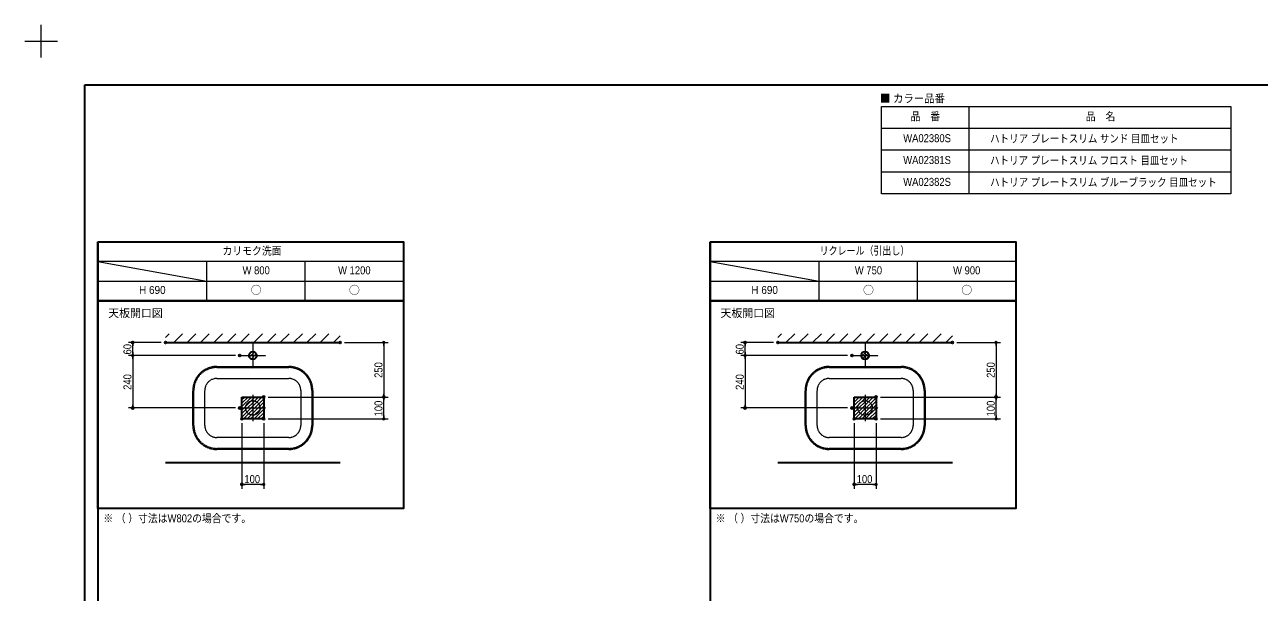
# Model space of a CAD drawing. Units: millimetres, scale not verified. Extents: x -6062 to 6062, y -3045 to 3045.
# Drawn here: x -6062 to -407, y 446 to 3045 of the extents above; entities that cross this region are included whole.
import ezdxf
from ezdxf.enums import TextEntityAlignment as Align

# ---------------------------------------------------------------- set-up
doc = ezdxf.new("R2010")
doc.units = ezdxf.units.MM
doc.header["$LTSCALE"] = 20
doc.header["$PDMODE"] = 32
doc.header["$PDSIZE"] = 10
doc.linetypes.add('USER2', pattern=[2.91, 1.76, -0.4, 0.35, -0.4])
for name, color, linetype, lineweight in [('0-0_1図面枠', 7, 'Continuous', 20), ('0-2_0', 7, 'Continuous', 25), ('0-4_2寸法-1', 7, 'Continuous', 15), ('0-8_3一般', 7, 'Continuous', 15)]:
    doc.layers.add(name, color=color, linetype=linetype, lineweight=lineweight)
doc.layers.add('0-3_Defpoints', color=7, linetype='Continuous')
doc.styles.add('ＭＳ Ｐゴシック', font='')
doc.styles.get('ＭＳ Ｐゴシック').set_extended_font_data('MS PGothic')

# ---------------------------------------------------------------- blocks, each defined once
blk = doc.blocks.new('グループ')
at = {"layer": '0-0_1図面枠', "lineweight": 15}
for p, q in [((-84000, 57900), (-84000, 60900)), ((-85500, 59400), (-82500, 59400))]:
    blk.add_line(p, q, dxfattribs=at)
blk = doc.blocks.new('グループ-2')
at = {"layer": '0-0_1図面枠', "lineweight": 35}
blk.add_lwpolyline([(-80000, 55400), (80000, 55400), (80000, -55400), (-80000, -55400)], close=True, dxfattribs=at)
blk = doc.blocks.new('図面枠')
at = {"layer": '0-0_1図面枠'}
for name in ['グループ', 'グループ-2']:
    blk.add_blockref(name, (0, 0), dxfattribs=at)
blk = doc.blocks.new('グループ-12')
at = {"layer": '0-0_1図面枠', "lineweight": 30}
for p, q in [((-78800, 41000), (-78800, -48600)), ((-22700, 41000), (-22700, -48600))]:
    blk.add_line(p, q, dxfattribs=at)
at = {"layer": '0-0_1図面枠', "lineweight": 15}
for p, q in [((-50800, 39200), (-78800, 39200)), ((-78800, 39200), (-68800, 37400)), ((-68800, 35600), (-68800, 39200)), ((-59800, 35600), (-59800, 39200)), ((5300, 39200), (-22700, 39200)), ((-22700, 39200), (-12700, 37400)), ((-12700, 35600), (-12700, 39200)), ((-3700, 35600), (-3700, 39200)), ((-78800, 37400), (-50800, 37400)), ((-22700, 37400), (5300, 37400))]:
    blk.add_line(p, q, dxfattribs=at)
at = {"layer": '0-0_1図面枠', "lineweight": 30}
for points in [[(-78800, 41000), (-50800, 41000), (-50800, 35600), (-78800, 35600)], [(-22700, 41000), (5300, 41000), (5300, 35600), (-22700, 35600)], [(-78800, 35600), (-50800, 35600), (-50800, 16600), (-78800, 16600)], [(-22700, 35600), (5300, 35600), (5300, 16600), (-22700, 16600)]]:
    blk.add_lwpolyline(points, close=True, dxfattribs=at)
blk = doc.blocks.new('_Dot')
at = {"layer": '0-2_0'}
blk.add_line((-10, 0), (-20, 0), dxfattribs=at)
for points in [[(0, 0), (-10, 0), (-9.92, 1.25)], [(0, 0), (-9.92, -1.25), (-10, 0)], [(0, 0), (-9.92, 1.25), (-9.69, 2.49)], [(0, 0), (-9.69, -2.49), (-9.92, -1.25)], [(0, 0), (-9.69, 2.49), (-9.3, 3.68)], [(0, 0), (-9.3, -3.68), (-9.69, -2.49)], [(0, 0), (-9.3, 3.68), (-8.76, 4.82)], [(0, 0), (-8.76, -4.82), (-9.3, -3.68)], [(0, 0), (-8.76, 4.82), (-8.09, 5.88)], [(0, 0), (-8.09, -5.88), (-8.76, -4.82)], [(0, 0), (-8.09, 5.88), (-7.29, 6.85)], [(0, 0), (-7.29, -6.85), (-8.09, -5.88)], [(0, 0), (-7.29, 6.85), (-6.37, 7.71)], [(0, 0), (-6.37, -7.71), (-7.29, -6.85)], [(0, 0), (-6.37, 7.71), (-5.36, 8.44)], [(0, 0), (-5.36, -8.44), (-6.37, -7.71)], [(0, 0), (-5.36, 8.44), (-4.26, 9.05)], [(0, 0), (-4.26, -9.05), (-5.36, -8.44)], [(0, 0), (-4.26, 9.05), (-3.09, 9.51)], [(0, 0), (-3.09, -9.51), (-4.26, -9.05)], [(0, 0), (-3.09, 9.51), (-1.87, 9.82)], [(0, 0), (-1.87, -9.82), (-3.09, -9.51)], [(0, 0), (-1.87, 9.82), (-0.63, 9.98)], [(0, 0), (-0.63, -9.98), (-1.87, -9.82)], [(0, 0), (-0.63, 9.98), (0.63, 9.98)], [(0, 0), (0.63, -9.98), (-0.63, -9.98)], [(0, 0), (0.63, 9.98), (1.87, 9.82)], [(0, 0), (1.87, 9.82), (3.09, 9.51)], [(0, 0), (3.09, 9.51), (4.26, 9.05)], [(0, 0), (4.26, 9.05), (5.36, 8.44)], [(0, 0), (5.36, 8.44), (6.37, 7.71)], [(0, 0), (6.37, 7.71), (7.29, 6.85)], [(0, 0), (7.29, 6.85), (8.09, 5.88)], [(0, 0), (8.09, 5.88), (8.76, 4.82)], [(0, 0), (8.76, 4.82), (9.3, 3.68)], [(0, 0), (9.3, 3.68), (9.69, 2.49)], [(0, 0), (9.69, 2.49), (9.92, 1.25)], [(0, 0), (9.92, 1.25), (10, 0)], [(0, 0), (1.87, -9.82), (0.63, -9.98)], [(0, 0), (3.09, -9.51), (1.87, -9.82)], [(0, 0), (4.26, -9.05), (3.09, -9.51)], [(0, 0), (5.36, -8.44), (4.26, -9.05)], [(0, 0), (6.37, -7.71), (5.36, -8.44)], [(0, 0), (7.29, -6.85), (6.37, -7.71)], [(0, 0), (8.09, -5.88), (7.29, -6.85)], [(0, 0), (8.76, -4.82), (8.09, -5.88)], [(0, 0), (9.3, -3.68), (8.76, -4.82)], [(0, 0), (9.69, -2.49), (9.3, -3.68)], [(0, 0), (9.92, -1.25), (9.69, -2.49)], [(0, 0), (10, 0), (9.92, -1.25)]]:
    blk.add_solid(points, dxfattribs=at)
blk = doc.blocks.new('グループ-34')
at = {"layer": '0-8_3一般', "linetype": 'USER2'}
for p, q in [((-64600, 31800), (-64600, 29400)), ((-65800, 30600), (-63400, 30600))]:
    blk.add_line(p, q, dxfattribs=at)
at = {"layer": '0-8_3一般'}
for p, q in [((-64923.3, 30756.7), (-64758.3, 30921.7)), ((-64921.4, 30438.6), (-64439.1, 30920.9)), ((-64760.6, 30279.4), (-64279.5, 30760.5)), ((-64443.4, 30276.6), (-64278.5, 30441.5))]:
    blk.add_line(p, q, dxfattribs=at)
at = {"layer": '0-8_3一般', "lineweight": 30}
blk.add_circle((-64600, 30600), 360, dxfattribs=at)
blk = doc.blocks.new('グループ-35')
at = {"layer": '0-8_3一般', "linetype": 'USER2'}
for p, q in [((-64600, 27000), (-64600, 24600)), ((-65800, 25800), (-63400, 25800))]:
    blk.add_line(p, q, dxfattribs=at)
blk.add_circle((-64600, 25800), 660, dxfattribs=at)
blk = doc.blocks.new('グループ-36')
at = {"layer": '0-8_3一般', "linetype": 'USER2'}
for p, q in [((-67900, 29600), (-61300, 29600)), ((-67900, 29500), (-61300, 29500)), ((-67900, 28500), (-61300, 28500)), ((-70100, 24200), (-70100, 27400)), ((-70000, 24200), (-70000, 27400)), ((-69000, 24200), (-69000, 27400)), ((-60200, 27400), (-60200, 24200)), ((-59200, 27400), (-59200, 24200)), ((-59100, 27400), (-59100, 24200)), ((-61300, 23100), (-67900, 23100)), ((-61300, 22100), (-67900, 22100)), ((-61300, 22000), (-67900, 22000))]:
    blk.add_line(p, q, dxfattribs=at)
for centre, radius, start, end in [((-67900, 27400), 2200, 90, 180), ((-67900, 27400), 2100, 90, 180), ((-61300, 27400), 2200, 0, 90), ((-61300, 27400), 2100, 0, 90), ((-67900, 27400), 1100, 90, 180), ((-61300, 27400), 1100, 0, 90), ((-67900, 24200), 2200, 180, 270), ((-67900, 24200), 2100, 180, 270), ((-67900, 24200), 1100, 180, 270), ((-61300, 24200), 2200, 270, 0), ((-61300, 24200), 1100, 270, 0), ((-61300, 24200), 2100, 270, 0)]:
    blk.add_arc(centre, radius, start, end, dxfattribs=at)
blk = doc.blocks.new('グループ-50')
at = {"layer": '0-8_3一般', "linetype": 'USER2'}
for p, q in [((-8500, 31800), (-8500, 29400)), ((-9700, 30600), (-7300, 30600))]:
    blk.add_line(p, q, dxfattribs=at)
at = {"layer": '0-8_3一般'}
for p, q in [((-8848, 30512), (-8411.4, 30948.6)), ((-8721.9, 30318.1), (-8218.4, 30821.6)), ((-8479, 30241), (-8142.1, 30577.9))]:
    blk.add_line(p, q, dxfattribs=at)
at = {"layer": '0-8_3一般', "lineweight": 30}
blk.add_circle((-8500, 30600), 360, dxfattribs=at)
blk = doc.blocks.new('グループ-51')
at = {"layer": '0-8_3一般', "linetype": 'USER2'}
for p, q in [((-8500, 27000), (-8500, 24600)), ((-9700, 25800), (-7300, 25800))]:
    blk.add_line(p, q, dxfattribs=at)
blk.add_circle((-8500, 25800), 660, dxfattribs=at)
blk = doc.blocks.new('グループ-52')
at = {"layer": '0-8_3一般', "linetype": 'USER2'}
for p, q in [((-11800, 29600), (-5200, 29600)), ((-11800, 29500), (-5200, 29500)), ((-11800, 28500), (-5200, 28500)), ((-14000, 24200), (-14000, 27400)), ((-13900, 24200), (-13900, 27400)), ((-12900, 24200), (-12900, 27400)), ((-4100, 27400), (-4100, 24200)), ((-3100, 27400), (-3100, 24200)), ((-3000, 27400), (-3000, 24200)), ((-5200, 23100), (-11800, 23100)), ((-5200, 22100), (-11800, 22100)), ((-5200, 22000), (-11800, 22000))]:
    blk.add_line(p, q, dxfattribs=at)
for centre, radius, start, end in [((-11800, 27400), 2200, 90, 180), ((-11800, 27400), 2100, 90, 180), ((-5200, 27400), 2200, 0, 90), ((-5200, 27400), 2100, 0, 90), ((-11800, 27400), 1100, 90, 180), ((-5200, 27400), 1100, 0, 90), ((-11800, 24200), 2200, 180, 270), ((-11800, 24200), 2100, 180, 270), ((-11800, 24200), 1100, 180, 270), ((-5200, 24200), 2200, 270, 0), ((-5200, 24200), 1100, 270, 0), ((-5200, 24200), 2100, 270, 0)]:
    blk.add_arc(centre, radius, start, end, dxfattribs=at)
blk = doc.blocks.new('グループ-81')
at = {"layer": '0-0_1図面枠', "lineweight": 15}
for p, q in [((1000, 53400), (1000, 45400)), ((25000, 51400), (-7000, 51400)), ((25000, 49400), (-7000, 49400)), ((25000, 47400), (-7000, 47400))]:
    blk.add_line(p, q, dxfattribs=at)
blk.add_lwpolyline([(25000, 45400), (-7000, 45400), (-7000, 53400), (25000, 53400)], close=True, dxfattribs=at)
blk = doc.blocks.new('グループ-82')
at = {"layer": '0-0_1図面枠'}
blk.add_blockref('グループ-81', (0, 0), dxfattribs=at)
at = {"layer": '0-0_1図面枠', "style": 'ＭＳ Ｐゴシック', "width": 0.9}
for s, p in [('品\u3000番', (-4333.4, 51914.9)), ('品\u3000名', (11720.4, 51905.4))]:
    blk.add_text(s, height=733.7, dxfattribs=at).set_placement(p, align=Align.BOTTOM_LEFT)

msp = doc.modelspace()

# ---------------------------------------------------------------- linework, layer by layer
at = {"layer": '0-3_Defpoints'}
for p in [(-5567.5, 1590), (-5417.5, 1590), (-4617.5, 1590), (-2762.5, 1590), (-2612.5, 1590), (-1812.5, 1590), (-5077.5, 1530), (-2272.5, 1530), (-4967.5, 1340), (-4417.5, 1340), (-2162.5, 1340), (-1612.5, 1340), (-5567.5, 1290), (-5077.5, 1290), (-5067.5, 1240), (-4967.5, 1240), (-2762.5, 1290), (-2272.5, 1290), (-2262.5, 1240), (-2162.5, 1240), (-5067.5, 940), (-2262.5, 940)]:
    msp.add_point(p, dxfattribs=at)
at = {"layer": '0-4_2寸法-1'}
for p, q in [((-5437.5, 1590), (-5587.5, 1590)), ((-4597.5, 1590), (-4397.5, 1590)), ((-2632.5, 1590), (-2782.5, 1590)), ((-1792.5, 1590), (-1592.5, 1590)), ((-5097.5, 1530), (-5587.5, 1530)), ((-5097.5, 1530), (-5587.5, 1530)), ((-5567.5, 1545.01), (-5567.5, 1574.99)), ((-4417.5, 1574.99), (-4417.5, 1355.01)), ((-2292.5, 1530), (-2782.5, 1530)), ((-2292.5, 1530), (-2782.5, 1530)), ((-2762.5, 1545.01), (-2762.5, 1574.99)), ((-1612.5, 1574.99), (-1612.5, 1355.01)), ((-5567.5, 1514.99), (-5567.5, 1305.01)), ((-2762.5, 1514.99), (-2762.5, 1305.01)), ((-4947.5, 1340), (-4397.5, 1340)), ((-4947.5, 1340), (-4397.5, 1340)), ((-4417.5, 1255.01), (-4417.5, 1324.99)), ((-2142.5, 1340), (-1592.5, 1340)), ((-2142.5, 1340), (-1592.5, 1340)), ((-1612.5, 1255.01), (-1612.5, 1324.99)), ((-5097.5, 1290), (-5587.5, 1290)), ((-2292.5, 1290), (-2782.5, 1290)), ((-5067.5, 1220), (-5067.5, 920)), ((-4967.5, 1220), (-4967.5, 920)), ((-4947.5, 1240), (-4397.5, 1240)), ((-2262.5, 1220), (-2262.5, 920)), ((-2162.5, 1220), (-2162.5, 920)), ((-2142.5, 1240), (-1592.5, 1240)), ((-4982.51, 940), (-5052.49, 940)), ((-2177.51, 940), (-2247.49, 940))]:
    msp.add_line(p, q, dxfattribs=at)
at = {"layer": '0-8_3一般'}
for p, q in [((-5417.5, 1612.56), (-5400.06, 1630)), ((-5379.1, 1590), (-5339.1, 1630)), ((-5318.14, 1590), (-5278.14, 1630)), ((-5257.18, 1590), (-5217.18, 1630)), ((-5196.22, 1590), (-5156.22, 1630)), ((-5135.26, 1590), (-5095.26, 1630)), ((-5074.3, 1590), (-5034.3, 1630)), ((-5013.34, 1590), (-4973.34, 1630)), ((-4952.38, 1590), (-4912.38, 1630)), ((-4891.42, 1590), (-4851.42, 1630)), ((-4830.46, 1590), (-4790.46, 1630)), ((-4769.5, 1590), (-4729.5, 1630)), ((-4708.54, 1590), (-4668.54, 1630)), ((-4647.58, 1590), (-4617.5, 1620.08)), ((-2612.5, 1613.4), (-2595.9, 1630)), ((-2574.94, 1590), (-2534.94, 1630)), ((-2513.98, 1590), (-2473.98, 1630)), ((-2453.02, 1590), (-2413.02, 1630)), ((-2392.06, 1590), (-2352.06, 1630)), ((-2331.1, 1590), (-2291.1, 1630)), ((-2270.14, 1590), (-2230.14, 1630)), ((-2209.18, 1590), (-2169.18, 1630)), ((-2148.22, 1590), (-2108.22, 1630)), ((-2087.26, 1590), (-2047.26, 1630)), ((-2026.3, 1590), (-1986.3, 1630)), ((-1965.34, 1590), (-1925.34, 1630)), ((-1904.38, 1590), (-1864.38, 1630)), ((-1843.42, 1590), (-1812.5, 1620.92)), ((-5067.5, 1328), (-5055.5, 1340)), ((-5067.5, 1312), (-5039.5, 1340)), ((-5067.5, 1296), (-5023.5, 1340)), ((-5067.5, 1280), (-5007.5, 1340)), ((-5067.5, 1264), (-4991.5, 1340)), ((-5067.5, 1248), (-4975.5, 1340)), ((-5059.5, 1240), (-4967.5, 1332)), ((-5043.5, 1240), (-4967.5, 1316)), ((-2262.5, 1333), (-2255.5, 1340)), ((-2262.5, 1317), (-2239.5, 1340)), ((-2262.5, 1301), (-2223.5, 1340)), ((-2262.5, 1285), (-2207.5, 1340)), ((-2262.5, 1269), (-2191.5, 1340)), ((-2262.5, 1253), (-2175.5, 1340)), ((-2259.5, 1240), (-2162.5, 1337)), ((-2243.5, 1240), (-2162.5, 1321)), ((-2227.5, 1240), (-2162.5, 1305)), ((-5027.5, 1240), (-4967.5, 1300)), ((-5011.5, 1240), (-4967.5, 1284)), ((-4995.5, 1240), (-4967.5, 1268)), ((-4979.5, 1240), (-4967.5, 1252)), ((-2211.5, 1240), (-2162.5, 1289)), ((-2195.5, 1240), (-2162.5, 1273)), ((-2179.5, 1240), (-2162.5, 1257)), ((-2163.5, 1240), (-2162.5, 1241))]:
    msp.add_line(p, q, dxfattribs=at)
at = {"layer": '0-8_3一般', "lineweight": 30}
for p, q in [((-5417.5, 1590), (-4617.5, 1590)), ((-2612.5, 1590), (-1812.5, 1590)), ((-5417.5, 1040), (-4617.5, 1040)), ((-2612.5, 1040), (-1812.5, 1040))]:
    msp.add_line(p, q, dxfattribs=at)
for points in [[(-5067.5, 1340), (-4967.5, 1340), (-4967.5, 1240), (-5067.5, 1240)], [(-2262.5, 1340), (-2162.5, 1340), (-2162.5, 1240), (-2262.5, 1240)]]:
    msp.add_lwpolyline(points, close=True, dxfattribs=at)

# ---------------------------------------------------------------- block references
at = {"layer": '0-0_1図面枠', "xscale": 0.05, "yscale": 0.05}
for name in ['図面枠', 'グループ-82', 'グループ-12']:
    msp.add_blockref(name, (-1787.5, 0), dxfattribs=at)
at = {"layer": '0-4_2寸法-1', "xscale": 0.7503418, "yscale": 0.7503418}
for p, rotation in [((-5567.5, 1590), 90), ((-4417.5, 1590), 90), ((-2762.5, 1590), 90), ((-1612.5, 1590), 90), ((-5567.5, 1530), 270), ((-5567.5, 1530), 90), ((-2762.5, 1530), 270), ((-2762.5, 1530), 90), ((-5567.5, 1290), 270), ((-4417.5, 1340), 270), ((-4417.5, 1340), 90), ((-2762.5, 1290), 270), ((-1612.5, 1340), 270), ((-1612.5, 1340), 90), ((-4417.5, 1240), 270), ((-1612.5, 1240), 270), ((-5067.5, 940), 180), ((-2262.5, 940), 180)]:
    msp.add_blockref('_Dot', p, dxfattribs=dict(at, rotation=rotation))
for p in [(-4967.5, 940), (-2162.5, 940)]:
    msp.add_blockref('_Dot', p, dxfattribs=at)
at = {"layer": '0-8_3一般', "xscale": 0.05, "yscale": 0.05}
for name in ['グループ-34', 'グループ-50', 'グループ-36', 'グループ-52', 'グループ-35', 'グループ-51']:
    msp.add_blockref(name, (-1787.5, 0), dxfattribs=at)

# ---------------------------------------------------------------- texts
at = {"layer": '0-0_1図面枠', "style": 'ＭＳ Ｐゴシック'}
for s, height, width, p in [('■ カラー品番', 36.69, 0.95, (-2144.6, 2677.54)), ('ハトリア プレートスリム サンド 目皿セット', 36.69, 0.85, (-1640, 2494.02)), ('WA02380S', 36.69, 0.9, (-2037.87, 2495.95)), ('WA02381S', 36.69, 0.9, (-2037.87, 2395.95)), ('ハトリア プレートスリム フロスト 目皿セット', 36.66, 0.85, (-1640, 2394.02)), ('WA02382S', 36.69, 0.9, (-2037.87, 2295.95)), ('ハトリア プレートスリム ブルーブラック 目皿セット', 36.69, 0.85, (-1640, 2294.02)), ('カリモク洗面', 36.69, 0.9, (-5156.39, 1980.07)), ('リクレール（引出し）', 36.69, 0.8, (-2420.67, 1980.64)), ('W 800', 36.66, 0.9, (-5064.45, 1890.95)), ('W 1200', 36.69, 0.9, (-4626.75, 1890.95)), ('W 750', 36.66, 0.9, (-2259.45, 1890.95)), ('W 900', 36.66, 0.9, (-1809.45, 1890.95)), ('H 690', 36.66, 0.95, (-5538.49, 1800.95)), ('H 690', 36.66, 0.95, (-2733.49, 1800.95)), ('※ （ ）寸法はW802の場合です。', 36.66, 0.9, (-5702.1, 755.21)), ('※ （ ）寸法はW750の場合です。', 36.66, 0.9, (-2897.1, 755.21))]:
    msp.add_text(s, height=height, dxfattribs=dict(at, width=width)).set_placement(p, align=Align.BOTTOM_LEFT)
for s, p in [('○', (-5027.09, 1800.46)), ('○', (-4577.09, 1800.46)), ('○', (-2222.09, 1800.46)), ('○', (-1772.09, 1800.46)), ('天板開口図', (-5680, 1694.84)), ('天板開口図', (-2875, 1694.84))]:
    msp.add_text(s, height=36.66, dxfattribs=at).set_placement(p, align=Align.BOTTOM_LEFT)
at = {"layer": '0-4_2寸法-1', "style": 'ＭＳ Ｐゴシック', "width": 0.9}
for s, p in [('60', (-5562.54, 1534.92)), ('60', (-2757.54, 1534.92)), ('250', (-4412.54, 1427.72)), ('250', (-1607.54, 1427.72)), ('240', (-5562.54, 1372.72)), ('240', (-2757.54, 1372.72)), ('100', (-4412.54, 1251.39)), ('100', (-1607.54, 1251.39))]:
    msp.add_text(s, height=36.66, rotation=90, dxfattribs=at).set_placement(p, align=Align.BOTTOM_LEFT)
for p in [(-5056.11, 935.04), (-2251.11, 935.04)]:
    msp.add_text('100', height=36.66, dxfattribs=at).set_placement(p, align=Align.BOTTOM_LEFT)

doc.saveas('drawing.dxf')
